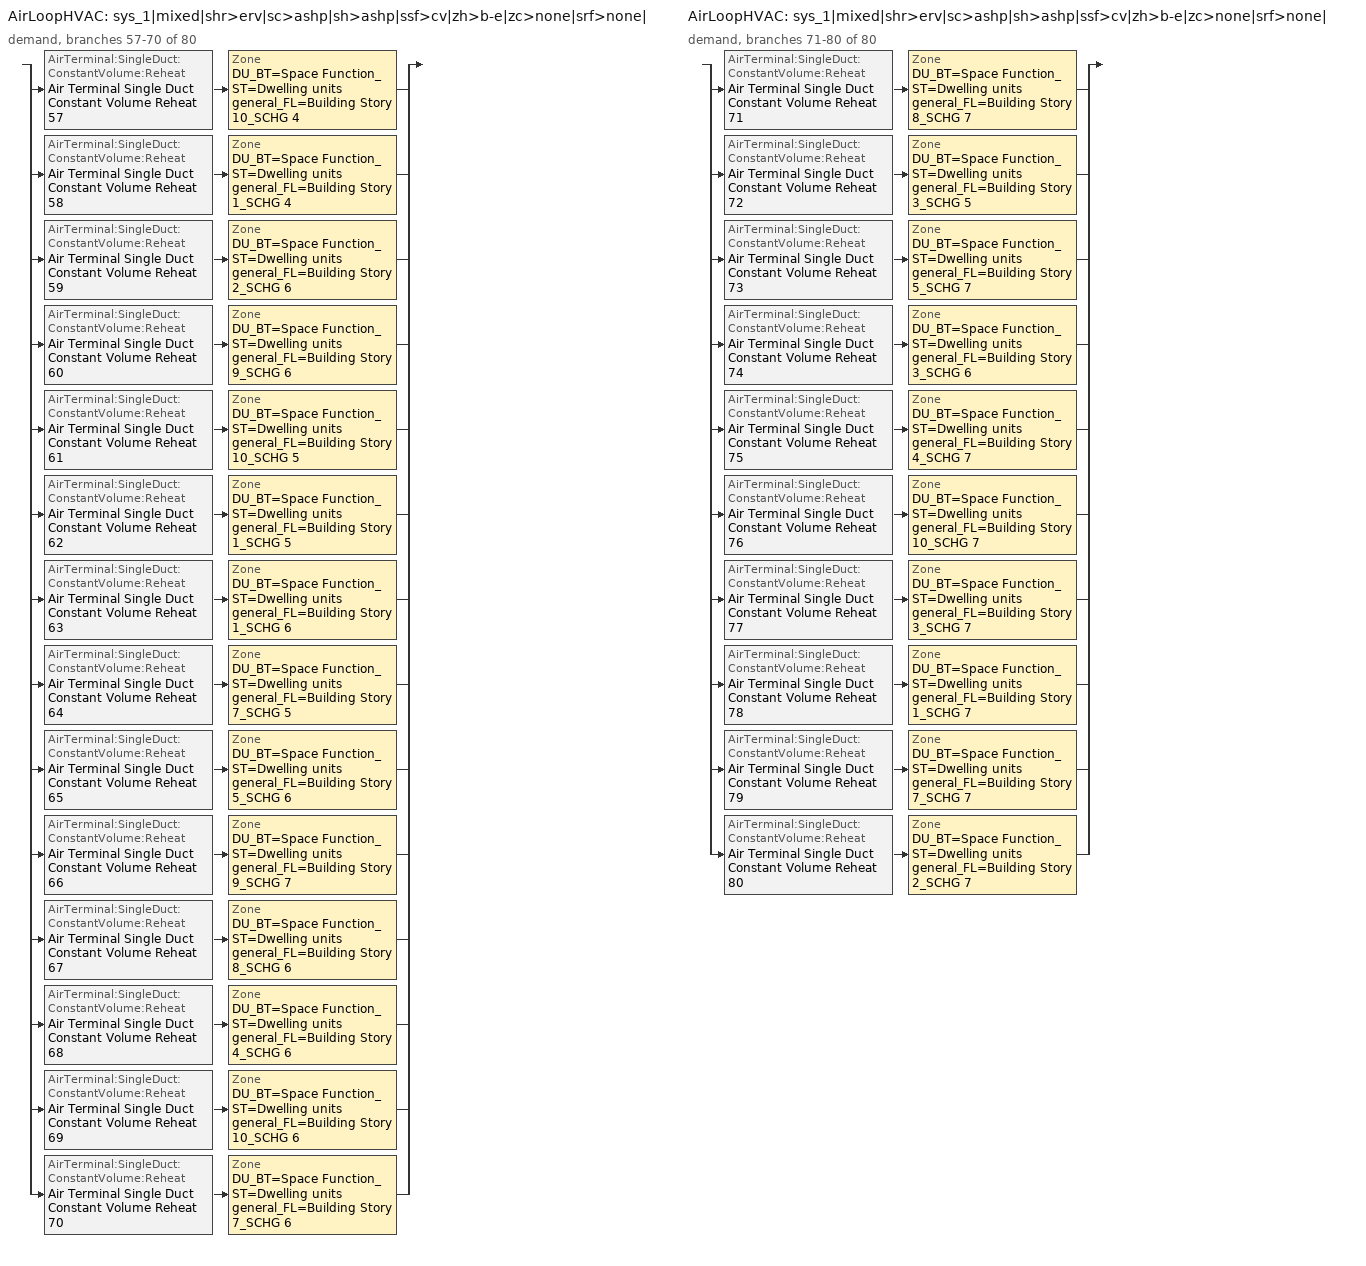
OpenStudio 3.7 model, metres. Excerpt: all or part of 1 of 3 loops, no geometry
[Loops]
AirLoopHVAC 'sys_1|mixed|shr>erv|sc>ashp|sh>ashp|ssf>cv|zh>b-e|zc>none|srf>none|'
 demand, branches 57-70 of 80: split
  | AirTerminal:SingleDuct:ConstantVolume:Reheat 'Air Terminal Single Duct Constant Volume Reheat 57' > Zone 'DU_BT=Space Function_ST=Dwelling units general_FL=Building Story 10_SCHG 4'
  | AirTerminal:SingleDuct:ConstantVolume:Reheat 'Air Terminal Single Duct Constant Volume Reheat 58' > Zone 'DU_BT=Space Function_ST=Dwelling units general_FL=Building Story 1_SCHG 4'
  | AirTerminal:SingleDuct:ConstantVolume:Reheat 'Air Terminal Single Duct Constant Volume Reheat 59' > Zone 'DU_BT=Space Function_ST=Dwelling units general_FL=Building Story 2_SCHG 6'
  | AirTerminal:SingleDuct:ConstantVolume:Reheat 'Air Terminal Single Duct Constant Volume Reheat 60' > Zone 'DU_BT=Space Function_ST=Dwelling units general_FL=Building Story 9_SCHG 6'
  | AirTerminal:SingleDuct:ConstantVolume:Reheat 'Air Terminal Single Duct Constant Volume Reheat 61' > Zone 'DU_BT=Space Function_ST=Dwelling units general_FL=Building Story 10_SCHG 5'
  | AirTerminal:SingleDuct:ConstantVolume:Reheat 'Air Terminal Single Duct Constant Volume Reheat 62' > Zone 'DU_BT=Space Function_ST=Dwelling units general_FL=Building Story 1_SCHG 5'
  | AirTerminal:SingleDuct:ConstantVolume:Reheat 'Air Terminal Single Duct Constant Volume Reheat 63' > Zone 'DU_BT=Space Function_ST=Dwelling units general_FL=Building Story 1_SCHG 6'
  | AirTerminal:SingleDuct:ConstantVolume:Reheat 'Air Terminal Single Duct Constant Volume Reheat 64' > Zone 'DU_BT=Space Function_ST=Dwelling units general_FL=Building Story 7_SCHG 5'
  | AirTerminal:SingleDuct:ConstantVolume:Reheat 'Air Terminal Single Duct Constant Volume Reheat 65' > Zone 'DU_BT=Space Function_ST=Dwelling units general_FL=Building Story 5_SCHG 6'
  | AirTerminal:SingleDuct:ConstantVolume:Reheat 'Air Terminal Single Duct Constant Volume Reheat 66' > Zone 'DU_BT=Space Function_ST=Dwelling units general_FL=Building Story 9_SCHG 7'
  | AirTerminal:SingleDuct:ConstantVolume:Reheat 'Air Terminal Single Duct Constant Volume Reheat 67' > Zone 'DU_BT=Space Function_ST=Dwelling units general_FL=Building Story 8_SCHG 6'
  | AirTerminal:SingleDuct:ConstantVolume:Reheat 'Air Terminal Single Duct Constant Volume Reheat 68' > Zone 'DU_BT=Space Function_ST=Dwelling units general_FL=Building Story 4_SCHG 6'
  | AirTerminal:SingleDuct:ConstantVolume:Reheat 'Air Terminal Single Duct Constant Volume Reheat 69' > Zone 'DU_BT=Space Function_ST=Dwelling units general_FL=Building Story 10_SCHG 6'
  | AirTerminal:SingleDuct:ConstantVolume:Reheat 'Air Terminal Single Duct Constant Volume Reheat 70' > Zone 'DU_BT=Space Function_ST=Dwelling units general_FL=Building Story 7_SCHG 6'
AirLoopHVAC 'sys_1|mixed|shr>erv|sc>ashp|sh>ashp|ssf>cv|zh>b-e|zc>none|srf>none|'
 demand, branches 71-80 of 80: split
  | AirTerminal:SingleDuct:ConstantVolume:Reheat 'Air Terminal Single Duct Constant Volume Reheat 71' > Zone 'DU_BT=Space Function_ST=Dwelling units general_FL=Building Story 8_SCHG 7'
  | AirTerminal:SingleDuct:ConstantVolume:Reheat 'Air Terminal Single Duct Constant Volume Reheat 72' > Zone 'DU_BT=Space Function_ST=Dwelling units general_FL=Building Story 3_SCHG 5'
  | AirTerminal:SingleDuct:ConstantVolume:Reheat 'Air Terminal Single Duct Constant Volume Reheat 73' > Zone 'DU_BT=Space Function_ST=Dwelling units general_FL=Building Story 5_SCHG 7'
  | AirTerminal:SingleDuct:ConstantVolume:Reheat 'Air Terminal Single Duct Constant Volume Reheat 74' > Zone 'DU_BT=Space Function_ST=Dwelling units general_FL=Building Story 3_SCHG 6'
  | AirTerminal:SingleDuct:ConstantVolume:Reheat 'Air Terminal Single Duct Constant Volume Reheat 75' > Zone 'DU_BT=Space Function_ST=Dwelling units general_FL=Building Story 4_SCHG 7'
  | AirTerminal:SingleDuct:ConstantVolume:Reheat 'Air Terminal Single Duct Constant Volume Reheat 76' > Zone 'DU_BT=Space Function_ST=Dwelling units general_FL=Building Story 10_SCHG 7'
  | AirTerminal:SingleDuct:ConstantVolume:Reheat 'Air Terminal Single Duct Constant Volume Reheat 77' > Zone 'DU_BT=Space Function_ST=Dwelling units general_FL=Building Story 3_SCHG 7'
  | AirTerminal:SingleDuct:ConstantVolume:Reheat 'Air Terminal Single Duct Constant Volume Reheat 78' > Zone 'DU_BT=Space Function_ST=Dwelling units general_FL=Building Story 1_SCHG 7'
  | AirTerminal:SingleDuct:ConstantVolume:Reheat 'Air Terminal Single Duct Constant Volume Reheat 79' > Zone 'DU_BT=Space Function_ST=Dwelling units general_FL=Building Story 7_SCHG 7'
  | AirTerminal:SingleDuct:ConstantVolume:Reheat 'Air Terminal Single Duct Constant Volume Reheat 80' > Zone 'DU_BT=Space Function_ST=Dwelling units general_FL=Building Story 2_SCHG 7'
[Sizing:Zone] Zone Cooling Design Supply Air Temperature Input Method=TemperatureDifference; Zone Cooling Design Supply Air Temperature {C}=14; Zone Cooling Design Supply Air Temperature Difference {deltaC}=11; Zone Heating Design Supply Air Temperature Input Method=TemperatureDifference; Zone Heating Design Supply Air Temperature {C}=40; Zone Heating Design Supply Air Temperature Difference {deltaC}=21; Zone Cooling Design Supply Air Humidity Ratio {kg-H2O/kg-air}=0.0085; Zone Heating Design Supply Air Humidity Ratio {kg-H2O/kg-air}=0.008; Zone Heating Sizing Factor=1.3; Zone Cooling Sizing Factor=1; Cooling Design Air Flow Method=DesignDay; Heating Design Air Flow Method=DesignDay; Account for Dedicated Outdoor Air System=No; Dedicated Outdoor Air System Control Strategy=NeutralSupplyAir; Dedicated Outdoor Air Low Setpoint Temperature for Design {C}=autosize; Dedicated Outdoor Air High Setpoint Temperature for Design {C}=autosize; Zone Load Sizing Method=Sensible Load Only No Latent Load; Zone Latent Cooling Design Supply Air Humidity Ratio Input Method=HumidityRatioDifference; Zone Cooling Design Supply Air Humidity Ratio Difference {kgWater/kgDryAir}=0.005; Zone Latent Heating Design Supply Air Humidity Ratio Input Method=HumidityRatioDifference; Zone Humidification Design Supply Air Humidity Ratio Difference {kgWater/kgDryAir}=0.005
DU_BT=Space Function_ST=Dwelling units general_FL=Building Story 10_SCHG 4; DU_BT=Space Function_ST=Dwelling units general_FL=Building Story 1_SCHG 4; DU_BT=Space Function_ST=Dwelling units general_FL=Building Story 2_SCHG 6; DU_BT=Space Function_ST=Dwelling units general_FL=Building Story 9_SCHG 6; DU_BT=Space Function_ST=Dwelling units general_FL=Building Story 10_SCHG 5; DU_BT=Space Function_ST=Dwelling units general_FL=Building Story 1_SCHG 5; DU_BT=Space Function_ST=Dwelling units general_FL=Building Story 1_SCHG 6; DU_BT=Space Function_ST=Dwelling units general_FL=Building Story 7_SCHG 5; DU_BT=Space Function_ST=Dwelling units general_FL=Building Story 5_SCHG 6; DU_BT=Space Function_ST=Dwelling units general_FL=Building Story 9_SCHG 7; DU_BT=Space Function_ST=Dwelling units general_FL=Building Story 8_SCHG 6; DU_BT=Space Function_ST=Dwelling units general_FL=Building Story 4_SCHG 6; DU_BT=Space Function_ST=Dwelling units general_FL=Building Story 10_SCHG 6; DU_BT=Space Function_ST=Dwelling units general_FL=Building Story 7_SCHG 6; DU_BT=Space Function_ST=Dwelling units general_FL=Building Story 8_SCHG 7; DU_BT=Space Function_ST=Dwelling units general_FL=Building Story 3_SCHG 5; DU_BT=Space Function_ST=Dwelling units general_FL=Building Story 5_SCHG 7; DU_BT=Space Function_ST=Dwelling units general_FL=Building Story 3_SCHG 6; DU_BT=Space Function_ST=Dwelling units general_FL=Building Story 4_SCHG 7; DU_BT=Space Function_ST=Dwelling units general_FL=Building Story 10_SCHG 7; DU_BT=Space Function_ST=Dwelling units general_FL=Building Story 3_SCHG 7; DU_BT=Space Function_ST=Dwelling units general_FL=Building Story 1_SCHG 7; DU_BT=Space Function_ST=Dwelling units general_FL=Building Story 7_SCHG 7; DU_BT=Space Function_ST=Dwelling units general_FL=Building Story 2_SCHG 7
[Zone equipment]
DU_BT=Space Function_ST=Dwelling units general_FL=Building Story 10_SCHG 4: Zone HVAC Baseboard Convective Electric 57, Air Terminal Single Duct Constant Volume Reheat 57
DU_BT=Space Function_ST=Dwelling units general_FL=Building Story 1_SCHG 4: Zone HVAC Baseboard Convective Electric 58, Air Terminal Single Duct Constant Volume Reheat 58
DU_BT=Space Function_ST=Dwelling units general_FL=Building Story 2_SCHG 6: Zone HVAC Baseboard Convective Electric 59, Air Terminal Single Duct Constant Volume Reheat 59
DU_BT=Space Function_ST=Dwelling units general_FL=Building Story 9_SCHG 6: Zone HVAC Baseboard Convective Electric 60, Air Terminal Single Duct Constant Volume Reheat 60
DU_BT=Space Function_ST=Dwelling units general_FL=Building Story 10_SCHG 5: Zone HVAC Baseboard Convective Electric 61, Air Terminal Single Duct Constant Volume Reheat 61
DU_BT=Space Function_ST=Dwelling units general_FL=Building Story 1_SCHG 5: Zone HVAC Baseboard Convective Electric 62, Air Terminal Single Duct Constant Volume Reheat 62
DU_BT=Space Function_ST=Dwelling units general_FL=Building Story 1_SCHG 6: Zone HVAC Baseboard Convective Electric 63, Air Terminal Single Duct Constant Volume Reheat 63
DU_BT=Space Function_ST=Dwelling units general_FL=Building Story 7_SCHG 5: Zone HVAC Baseboard Convective Electric 64, Air Terminal Single Duct Constant Volume Reheat 64
DU_BT=Space Function_ST=Dwelling units general_FL=Building Story 5_SCHG 6: Zone HVAC Baseboard Convective Electric 65, Air Terminal Single Duct Constant Volume Reheat 65
DU_BT=Space Function_ST=Dwelling units general_FL=Building Story 9_SCHG 7: Zone HVAC Baseboard Convective Electric 66, Air Terminal Single Duct Constant Volume Reheat 66
DU_BT=Space Function_ST=Dwelling units general_FL=Building Story 8_SCHG 6: Zone HVAC Baseboard Convective Electric 67, Air Terminal Single Duct Constant Volume Reheat 67
DU_BT=Space Function_ST=Dwelling units general_FL=Building Story 4_SCHG 6: Zone HVAC Baseboard Convective Electric 68, Air Terminal Single Duct Constant Volume Reheat 68
DU_BT=Space Function_ST=Dwelling units general_FL=Building Story 10_SCHG 6: Zone HVAC Baseboard Convective Electric 69, Air Terminal Single Duct Constant Volume Reheat 69
DU_BT=Space Function_ST=Dwelling units general_FL=Building Story 7_SCHG 6: Zone HVAC Baseboard Convective Electric 70, Air Terminal Single Duct Constant Volume Reheat 70
DU_BT=Space Function_ST=Dwelling units general_FL=Building Story 8_SCHG 7: Zone HVAC Baseboard Convective Electric 71, Air Terminal Single Duct Constant Volume Reheat 71
DU_BT=Space Function_ST=Dwelling units general_FL=Building Story 3_SCHG 5: Zone HVAC Baseboard Convective Electric 72, Air Terminal Single Duct Constant Volume Reheat 72
DU_BT=Space Function_ST=Dwelling units general_FL=Building Story 5_SCHG 7: Zone HVAC Baseboard Convective Electric 73, Air Terminal Single Duct Constant Volume Reheat 73
DU_BT=Space Function_ST=Dwelling units general_FL=Building Story 3_SCHG 6: Zone HVAC Baseboard Convective Electric 74, Air Terminal Single Duct Constant Volume Reheat 74
DU_BT=Space Function_ST=Dwelling units general_FL=Building Story 4_SCHG 7: Zone HVAC Baseboard Convective Electric 75, Air Terminal Single Duct Constant Volume Reheat 75
DU_BT=Space Function_ST=Dwelling units general_FL=Building Story 10_SCHG 7: Zone HVAC Baseboard Convective Electric 76, Air Terminal Single Duct Constant Volume Reheat 76
DU_BT=Space Function_ST=Dwelling units general_FL=Building Story 3_SCHG 7: Zone HVAC Baseboard Convective Electric 77, Air Terminal Single Duct Constant Volume Reheat 77
DU_BT=Space Function_ST=Dwelling units general_FL=Building Story 1_SCHG 7: Zone HVAC Baseboard Convective Electric 78, Air Terminal Single Duct Constant Volume Reheat 78
DU_BT=Space Function_ST=Dwelling units general_FL=Building Story 7_SCHG 7: Zone HVAC Baseboard Convective Electric 79, Air Terminal Single Duct Constant Volume Reheat 79
DU_BT=Space Function_ST=Dwelling units general_FL=Building Story 2_SCHG 7: Zone HVAC Baseboard Convective Electric 80, Air Terminal Single Duct Constant Volume Reheat 80
[ZoneHVAC:Baseboard:Convective:Electric] Availability Schedule=Always On Discrete; Nominal Capacity {W}=autosize; Efficiency=1
Zone HVAC Baseboard Convective Electric 57; Zone HVAC Baseboard Convective Electric 58; Zone HVAC Baseboard Convective Electric 59; Zone HVAC Baseboard Convective Electric 60; Zone HVAC Baseboard Convective Electric 61; Zone HVAC Baseboard Convective Electric 62; Zone HVAC Baseboard Convective Electric 63; Zone HVAC Baseboard Convective Electric 64; Zone HVAC Baseboard Convective Electric 65; Zone HVAC Baseboard Convective Electric 66; Zone HVAC Baseboard Convective Electric 67; Zone HVAC Baseboard Convective Electric 68; Zone HVAC Baseboard Convective Electric 69; Zone HVAC Baseboard Convective Electric 70; Zone HVAC Baseboard Convective Electric 71; Zone HVAC Baseboard Convective Electric 72; Zone HVAC Baseboard Convective Electric 73; Zone HVAC Baseboard Convective Electric 74; Zone HVAC Baseboard Convective Electric 75; Zone HVAC Baseboard Convective Electric 76; Zone HVAC Baseboard Convective Electric 77; Zone HVAC Baseboard Convective Electric 78; Zone HVAC Baseboard Convective Electric 79; Zone HVAC Baseboard Convective Electric 80
[Coil:Heating:Gas] Availability Schedule=Always On Discrete; Gas Burner Efficiency=0.95; Nominal Capacity {W}=AutoSize; On Cycle Parasitic Electric Load {W}=0; Part Load Fraction Correlation Curve=FURNACE-EFFPLR-NECB2011; Off Cycle Parasitic Gas Load {W}=0
Coil Heating Gas 57; Coil Heating Gas 58; Coil Heating Gas 59; Coil Heating Gas 60; Coil Heating Gas 61; Coil Heating Gas 62; Coil Heating Gas 63; Coil Heating Gas 64; Coil Heating Gas 65; Coil Heating Gas 66; Coil Heating Gas 67; Coil Heating Gas 68; Coil Heating Gas 69; Coil Heating Gas 70; Coil Heating Gas 71; Coil Heating Gas 72; Coil Heating Gas 73; Coil Heating Gas 74; Coil Heating Gas 75; Coil Heating Gas 76; Coil Heating Gas 77; Coil Heating Gas 78; Coil Heating Gas 79; Coil Heating Gas 80
[AirTerminal:SingleDuct:ConstantVolume:Reheat] Availability Schedule=Always On Discrete; Maximum Air Flow Rate {m3/s}=autosize; Maximum Hot Water or Steam Flow Rate {m3/s}=autosize; Minimum Hot Water or Steam Flow Rate {m3/s}=0; Convergence Tolerance=0.001; Maximum Reheat Air Temperature {C}=35
Name | Reheat Coil
Air Terminal Single Duct Constant Volume Reheat 57 | Coil Heating Gas 57
Air Terminal Single Duct Constant Volume Reheat 58 | Coil Heating Gas 58
Air Terminal Single Duct Constant Volume Reheat 59 | Coil Heating Gas 59
Air Terminal Single Duct Constant Volume Reheat 60 | Coil Heating Gas 60
Air Terminal Single Duct Constant Volume Reheat 61 | Coil Heating Gas 61
Air Terminal Single Duct Constant Volume Reheat 62 | Coil Heating Gas 62
Air Terminal Single Duct Constant Volume Reheat 63 | Coil Heating Gas 63
Air Terminal Single Duct Constant Volume Reheat 64 | Coil Heating Gas 64
Air Terminal Single Duct Constant Volume Reheat 65 | Coil Heating Gas 65
Air Terminal Single Duct Constant Volume Reheat 66 | Coil Heating Gas 66
Air Terminal Single Duct Constant Volume Reheat 67 | Coil Heating Gas 67
Air Terminal Single Duct Constant Volume Reheat 68 | Coil Heating Gas 68
Air Terminal Single Duct Constant Volume Reheat 69 | Coil Heating Gas 69
Air Terminal Single Duct Constant Volume Reheat 70 | Coil Heating Gas 70
Air Terminal Single Duct Constant Volume Reheat 71 | Coil Heating Gas 71
Air Terminal Single Duct Constant Volume Reheat 72 | Coil Heating Gas 72
Air Terminal Single Duct Constant Volume Reheat 73 | Coil Heating Gas 73
Air Terminal Single Duct Constant Volume Reheat 74 | Coil Heating Gas 74
Air Terminal Single Duct Constant Volume Reheat 75 | Coil Heating Gas 75
Air Terminal Single Duct Constant Volume Reheat 76 | Coil Heating Gas 76
Air Terminal Single Duct Constant Volume Reheat 77 | Coil Heating Gas 77
Air Terminal Single Duct Constant Volume Reheat 78 | Coil Heating Gas 78
Air Terminal Single Duct Constant Volume Reheat 79 | Coil Heating Gas 79
Air Terminal Single Duct Constant Volume Reheat 80 | Coil Heating Gas 80
[Schedule:Constant]
Always On Discrete: Value=1
[Curve:Cubic]
FURNACE-EFFPLR-NECB2011: Coefficient1 Constant=0.722; Coefficient2 x=0.8211; Coefficient3 x**2=-1.0396; Coefficient4 x**3=0.5; Minimum Value of x=0; Maximum Value of x=1
